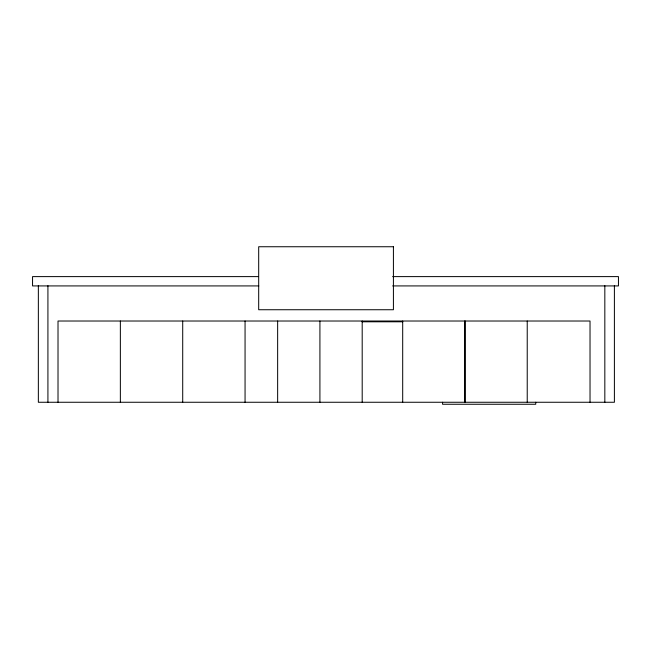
<?xml version="1.0" encoding="UTF-8"?>
<svg xmlns="http://www.w3.org/2000/svg" width="651" height="651" viewBox="0 0 651 651"><rect width="100%" height="100%" fill="white"/><g stroke="black" fill="none" stroke-linecap="round" stroke-linejoin="round"><path stroke-width="0.98" d="M258.366 276.61L32.55 276.61L32.55 285.919L258.813 285.919M392.634 276.61L618.45 276.61L618.45 285.919L392.634 285.919M362.094 321.789L402.692 321.789M614.398 285.724L614.398 402.261L38.352 402.261L38.352 285.724M604.828 285.724L604.828 402.261M590.034 402.261L590.026 321.016L58.012 321.016L58.012 402.261M535.732 402.245L535.732 404.255L442.566 404.255L442.566 402.245M527.229 321.016L527.229 402.261M465.042 321.016L465.042 402.261M464.879 321.016L464.879 402.261M402.692 321.016L402.692 402.261M362.192 321.016L362.2 402.261M319.918 321.016L319.918 402.261M277.643 321.016L277.643 402.261M245.061 321.016L245.061 402.261M182.711 321.016L182.711 402.261M120.362 321.016L120.362 402.261M47.922 285.724L47.922 402.261M393.416 246.745L258.691 246.745L258.691 309.738L393.416 309.738L393.416 246.745"/></g></svg>
